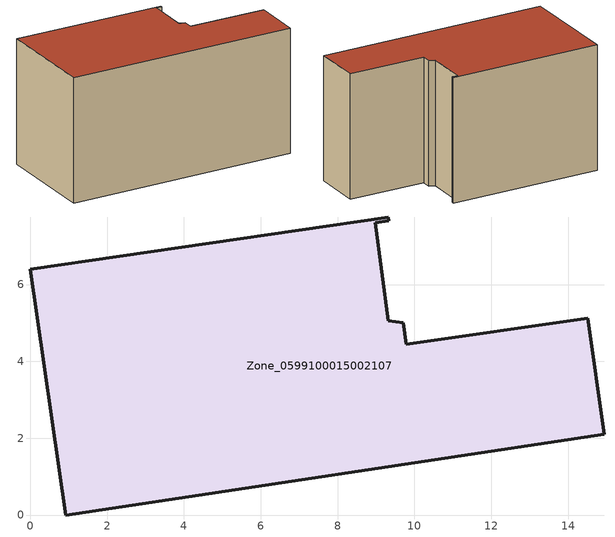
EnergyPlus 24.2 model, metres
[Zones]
Zone_0599100015002107
 floor ground (C_G): 9.33,7.66 8.98,7.61 9.31,5.05 9.71,5.01 9.79,4.44 14.51,5.12 14.94,2.11 0.92,0 0,6.4 9.31,7.76 z1.03
 wall outside (C_F): 9.33,7.66 9.31,7.76 0,6.4 0.92,0 14.94,2.11 14.51,5.12 9.79,4.44 9.71,5.01 9.31,5.05 8.98,7.61 9.33,7.66 z1.03:8.73
 roof outside (C_R): 8.98,7.61 9.33,7.66 9.31,7.76 0,6.4 0.92,0 14.94,2.11 14.51,5.12 9.79,4.44 9.71,5.01 9.31,5.05 z8.73
[BUILDING]
Pand.0599100015002107: North Axis=0; Terrain=City; Loads Convergence Tolerance Value=0.04; Temperature Convergence Tolerance Value=0.4; Solar Distribution=FullExterior; Maximum Number of Warmup Days=25; Minimum Number of Warmup Days=1
[Site:Location]
Rotterdam.The.Hague.AP_ZH_NLD Design_Conditions: Latitude=51.96; Longitude=4.45; Time Zone=1; Elevation=-4.5
[SITE:GROUNDTEMPERATURE:BUILDINGSURFACE]
18, 18, 18, 18, 18, 18, 18, 18, 18, 18, 18, 18
[MATERIAL] Thermal Absorptance=0.9; Solar Absorptance=0.7; Visible Absorptance=0.7
Name | Roughness | Thickness | Conductivity | Density | Specific Heat
G.TI.1975-1991 | MediumSmooth | 0.15 | 0.288461 | 540 | 1210
F.TI.1975-1991 | Rough | 0.3 | 0.230769 | 1920 | 840
R.TI.1975-1991 | MediumRough | 0.2 | 0.153846 | 1500 | 1000
[CONSTRUCTION]
C_G: G.TI.1975-1991
C_F: F.TI.1975-1991
C_R: R.TI.1975-1991
[ZONE]
Zone_0599100015002107: Type=1; Multiplier=1; Ceiling Height=Autocalculate; Volume=Autocalculate; Floor Area=autocalculate; Part of Total Floor Area=Yes
[ZONEINFILTRATION:DESIGNFLOWRATE]
Infil_Zone_0599100015002107: Zone or ZoneList or Space or SpaceList=Zone_0599100015002107; Schedule=AlwaysOn; Design Flow Rate Calculation Method=Flow/Area; Flow Rate per Floor Area=0.003; Constant Term Coefficient=1; Temperature Term Coefficient=0; Velocity Term Coefficient=0; Velocity Squared Term Coefficient=0
[HVACTEMPLATE:ZONE:IDEALLOADSAIRSYSTEM]
Zone_0599100015002107: Maximum Heating Supply Air Temperature=50; Minimum Cooling Supply Air Temperature=13; Maximum Heating Supply Air Humidity Ratio=0.0156; Minimum Cooling Supply Air Humidity Ratio=0.0077; Heating Limit=NoLimit; Cooling Limit=NoLimit; Dehumidification Control Type=ConstantSensibleHeatRatio; Cooling Sensible Heat Ratio=0.7; Dehumidification Setpoint=60; Humidification Control Type=None; Humidification Setpoint=30; Outdoor Air Method=None; Outdoor Air Flow Rate per Person=0.00944; Outdoor Air Flow Rate per Zone Floor Area=0; Outdoor Air Flow Rate per Zone=0; Demand Controlled Ventilation Type=None; Outdoor Air Economizer Type=NoEconomizer; Heat Recovery Type=None; Sensible Heat Recovery Effectiveness=0.7; Latent Heat Recovery Effectiveness=0.65
[ZONECONTROL:THERMOSTAT]
ThermostatControl_Zone_0599100015002107: Zone or ZoneList=Zone_0599100015002107; Control Type Schedule=DualSetpointControlType; Control 1=Thermostat_Zone_0599100015002107; Temperature Difference Between Cutout And Setpoint=0
[THERMOSTATSETPOINT:DUALSETPOINT]
Thermostat_Zone_0599100015002107: Heating Setpoint Temperature Schedule=HeatingSetpoint_Zone_0599100015002107; Cooling Setpoint Temperature Schedule=CoolingSetpoint_Zone_0599100015002107
[SCHEDULE:COMPACT]
HeatingSetpoint_Zone_0599100015002107: Through: 12/31, For: AllDays, Until: 24:00, 21
CoolingSetpoint_Zone_0599100015002107: Through: 12/31, For: AllDays, Until: 24:00, 24
DualSetpointControlType: Through: 12/31, For: AllDays, Until: 24:00, 4
AlwaysOn: Through: 12/31, For: AllDays, Until: 24:00, 1
